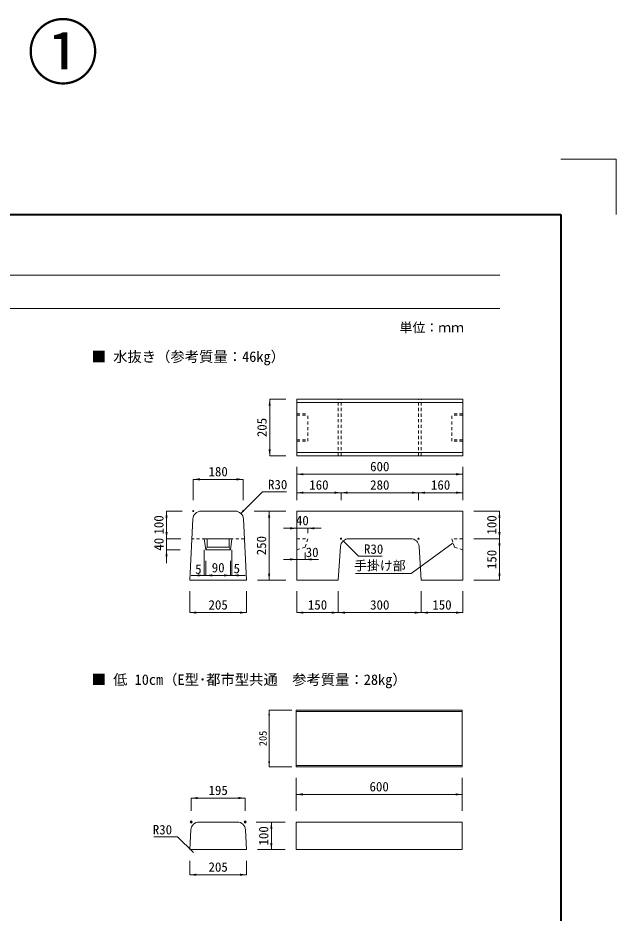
# Model space of a CAD drawing. Units: millimetres at full size, sheet at 1:15; some dimension numbers follow another scale. Extents: x 3899 to 16094, y -688 to 11007.
# Drawn here: x 5937 to 8099, y 7767 to 11007 of the extents above; entities that cross this region are included whole.
import ezdxf
from ezdxf.enums import TextEntityAlignment as Align

# ---------------------------------------------------------------- set-up
doc = ezdxf.new("R2010")
doc.units = ezdxf.units.MM
doc.header["$LTSCALE"] = 15
doc.header["$PDMODE"] = 32
doc.header["$PDSIZE"] = 7.5
doc.linetypes.add('USER1', pattern=[1.35, 0.75, -0.6])
for name, color, linetype, lineweight in [('(0-0)', 7, 'Continuous', 13), ('Defpoints_3', 7, 'Continuous', 13), ('図枠', 7, 'Continuous', 5), ('寸法線', 7, 'Continuous', 13), ('引出線', 4, 'Continuous', 13), ('本体', 2, 'Continuous', 20), ('補助線', 8, 'Continuous', 13)]:
    doc.layers.add(name, color=color, linetype=linetype, lineweight=lineweight)
doc.styles.add('ＭＳ ゴシック', font='')
doc.styles.get('ＭＳ ゴシック').set_extended_font_data('MS Gothic')

# ---------------------------------------------------------------- blocks, each defined once
blk = doc.blocks.new('filled_arrow')
at = {"color": 0, "linetype": 'Continuous', "lineweight": -2}
blk.add_solid([(7.5, 1.25), (0, 0), (7.5, -1.25)], dxfattribs=at)

msp = doc.modelspace()

# ---------------------------------------------------------------- linework, layer by layer
at = {"layer": 'Defpoints_3'}
for p, q in [((7899.42, 10495.77), (8099.42, 10495.77)), ((8099.42, 10495.77), (8099.42, 10295.77))]:
    msp.add_line(p, q, dxfattribs=at)
at = {"layer": '図枠', "lineweight": 40}
for p, q in [((4299.42, 10295.77), (7899.42, 10295.77)), ((7899.42, 10295.77), (7899.42, 4755.77))]:
    msp.add_line(p, q, dxfattribs=at)
at = {"layer": '図枠', "lineweight": 13}
for p, q in [((4519.42, 10075.77), (7679.42, 10075.77)), ((4519.42, 9955.77), (7679.42, 9955.77))]:
    msp.add_line(p, q, dxfattribs=at)
at = {"layer": '寸法線'}
for p, q in [((6846.93, 9421.95), (6846.93, 9626.95)), ((6905.01, 9626.95), (6846.93, 9626.95)), ((6905.01, 9421.95), (6846.93, 9421.95)), ((6945.01, 9381.95), (6945.01, 9355.29)), ((7545.01, 9381.95), (7545.01, 9355.29)), ((6570.69, 9336.81), (6750.69, 9336.81)), ((6570.69, 9261.95), (6570.69, 9336.81)), ((6750.69, 9261.95), (6750.69, 9336.81)), ((6945.01, 9355.29), (7545.01, 9355.29)), ((6945.01, 9355.29), (7545.01, 9355.29)), ((6945.01, 9261.95), (6945.01, 9355.29)), ((7545.01, 9261.95), (7545.01, 9355.29)), ((6945.01, 9288.62), (7105.01, 9288.62)), ((6945.01, 9261.95), (6945.01, 9288.62)), ((7105.01, 9261.95), (7105.01, 9288.62)), ((7105.01, 9288.62), (7385.01, 9288.62)), ((7105.01, 9261.95), (7105.01, 9288.62)), ((7385.01, 9261.95), (7385.01, 9288.62)), ((7385.01, 9288.62), (7545.01, 9288.62)), ((7385.01, 9261.95), (7385.01, 9288.62)), ((7545.01, 9261.95), (7545.01, 9288.62)), ((6474.06, 9221.95), (6474.06, 9121.95)), ((6530.69, 9221.95), (6474.06, 9221.95)), ((6790.69, 9221.95), (6845.02, 9221.95)), ((6845.02, 8971.95), (6845.02, 9221.95)), ((6845.02, 8971.95), (6845.02, 9221.95)), ((6905.01, 9221.95), (6845.02, 9221.95)), ((7585.01, 9221.95), (7677.84, 9221.95)), ((7677.84, 9121.95), (7677.84, 9221.95)), ((6474.06, 9169.95), (6474.06, 9033.95)), ((6897.01, 9159.65), (7033.01, 9159.65)), ((6945.01, 9141.95), (6945.01, 9159.65)), ((6985.01, 9141.95), (6985.01, 9159.65)), ((6525.69, 9121.95), (6474.06, 9121.95)), ((6525.69, 9121.95), (6474.06, 9121.95)), ((7585.01, 9121.95), (7677.84, 9121.95)), ((7585.01, 9121.95), (7677.84, 9121.95)), ((7677.84, 8971.95), (7677.84, 9121.95)), ((6523.69, 9081.95), (6474.06, 9081.95)), ((6610.69, 9081.95), (6610.69, 8989.28)), ((6710.69, 9081.95), (6710.69, 8989.28)), ((6975.01, 9071.95), (6975.01, 9047.13)), ((6615.69, 9041.95), (6615.69, 8989.28)), ((6615.69, 9041.95), (6615.69, 8989.28)), ((6705.69, 9041.95), (6705.69, 8989.28)), ((6705.69, 9041.95), (6705.69, 8989.28)), ((6897.01, 9047.13), (7023.01, 9047.13)), ((6945.01, 9061.95), (6945.01, 9047.13)), ((6562.69, 8989.28), (6663.69, 8989.28)), ((6615.69, 8989.28), (6705.69, 8989.28)), ((6657.69, 8989.28), (6758.69, 8989.28)), ((6803.19, 8971.95), (6845.02, 8971.95)), ((6905.01, 8971.95), (6845.02, 8971.95)), ((7585.01, 8971.95), (7677.84, 8971.95)), ((6558.19, 8931.95), (6558.19, 8854.57)), ((6763.19, 8931.95), (6763.19, 8854.57)), ((6945.01, 8931.95), (6945.01, 8854.57)), ((7095.01, 8931.95), (7095.01, 8854.57)), ((7095.01, 8931.95), (7095.01, 8854.57)), ((7395.01, 8931.95), (7395.01, 8854.57)), ((7395.01, 8931.95), (7395.01, 8854.57)), ((7545.01, 8931.95), (7545.01, 8854.57)), ((6558.19, 8854.57), (6763.19, 8854.57)), ((6945.01, 8854.57), (7095.01, 8854.57)), ((7095.01, 8854.57), (7395.01, 8854.57)), ((7395.01, 8854.57), (7545.01, 8854.57)), ((6942.85, 8256.64), (6942.85, 8196.6)), ((7542.85, 8256.6), (7542.85, 8196.6)), ((6563.19, 8183.33), (6758.19, 8183.33)), ((6563.19, 8136.6), (6563.19, 8183.33)), ((6758.19, 8136.6), (6758.19, 8183.33)), ((6942.85, 8196.6), (7542.85, 8196.6)), ((6942.85, 8136.6), (6942.85, 8196.6)), ((6942.85, 8196.6), (7542.85, 8196.6)), ((7542.85, 8136.6), (7542.85, 8196.6)), ((6798.19, 8096.6), (6853.02, 8096.6)), ((6853.02, 7996.6), (6853.02, 8096.6)), ((6853.02, 7996.6), (6853.02, 8096.6)), ((6902.85, 8096.6), (6853.02, 8096.6)), ((6803.19, 7996.6), (6853.02, 7996.6)), ((6902.85, 7996.6), (6853.02, 7996.6)), ((6558.19, 7956.6), (6558.19, 7905.71)), ((6763.19, 7956.6), (6763.19, 7905.71)), ((6558.19, 7905.71), (6763.19, 7905.71))]:
    msp.add_line(p, q, dxfattribs=at)
at = {"layer": '寸法線', "lineweight": 9}
for p, q in [((6845.02, 8296.6), (6845.02, 8501.6)), ((6926.85, 8501.6), (6845.02, 8501.6)), ((6926.85, 8296.6), (6845.02, 8296.6))]:
    msp.add_line(p, q, dxfattribs=at)
at = {"layer": '引出線'}
for points in [[(6742.83, 9213.69), (6821.06, 9291.92), (6907.21, 9291.92)], [(7112.58, 9113.86), (7168.02, 9058.42), (7254.17, 9058.42)], [(7510.01, 9106.95), (7358.59, 8996.67), (7157.31, 8996.67)], [(6571.04, 7985.83), (6514.17, 8042.71), (6428.02, 8042.71)]]:
    msp.add_lwpolyline(points, dxfattribs=at)
at = {"layer": '本体'}
for p, q in [((6945.01, 9626.95), (7545.01, 9626.95)), ((6945.01, 9626.95), (6945.01, 9421.95)), ((7545.01, 9626.95), (7545.01, 9421.95)), ((6945.01, 9421.95), (7545.01, 9421.95)), ((6722.15, 9221.95), (6599.22, 9221.95)), ((6945.01, 9221.95), (7545.01, 9221.95)), ((6945.01, 9221.95), (6945.01, 8971.95)), ((7545.01, 9221.95), (7545.01, 8971.95)), ((6569.26, 9193.45), (6558.19, 8971.95)), ((6752.11, 9193.45), (6763.19, 8971.95)), ((7356.94, 9121.95), (7133.07, 9121.95)), ((7103.14, 9093.95), (7095.01, 8971.95)), ((7386.87, 9093.95), (7395.01, 8971.95)), ((6558.19, 8971.95), (6763.19, 8971.95)), ((6945.01, 8971.95), (7095.01, 8971.95)), ((7545.01, 8971.95), (7395.01, 8971.95)), ((6942.85, 8296.6), (7542.85, 8296.6)), ((6591.72, 8096.6), (6729.65, 8096.6)), ((6942.85, 8096.6), (6942.85, 7996.6)), ((6942.85, 8096.6), (7542.85, 8096.6)), ((7542.85, 8096.6), (7542.85, 7996.6)), ((6558.19, 7996.6), (6763.19, 7996.6)), ((6942.85, 7996.6), (7542.85, 7996.6))]:
    msp.add_line(p, q, dxfattribs=at)
at = {"layer": '本体', "linetype": 'USER1', "lineweight": 9}
for p, q in [((7095.01, 9421.95), (7095.01, 9626.95)), ((7105.01, 9421.95), (7105.01, 9626.95)), ((7385.01, 9421.95), (7385.01, 9626.95)), ((7395.01, 9421.95), (7395.01, 9626.95)), ((6945.01, 9574.45), (6985.01, 9574.45)), ((6945.01, 9569.45), (6985.01, 9569.45)), ((6985.01, 9474.45), (6985.01, 9574.45)), ((7545.01, 9574.45), (7505.01, 9574.45)), ((7505.01, 9474.45), (7505.01, 9574.45)), ((7545.01, 9569.45), (7505.01, 9569.45)), ((6945.01, 9479.45), (6985.01, 9479.45)), ((6945.01, 9474.45), (6985.01, 9474.45)), ((7545.01, 9479.45), (7505.01, 9479.45)), ((7545.01, 9474.45), (7505.01, 9474.45))]:
    msp.add_line(p, q, dxfattribs=at)
at = {"layer": '本体', "lineweight": 5}
for p, q in [((6945.01, 9614.45), (7545.01, 9614.45)), ((6945.01, 9434.45), (7545.01, 9434.45)), ((6942.85, 8496.6), (7542.85, 8496.6)), ((6942.85, 8301.6), (7542.85, 8301.6))]:
    msp.add_line(p, q, dxfattribs=at)
at = {"layer": '本体', "linetype": 'USER1', "lineweight": 15}
msp.add_line((6755.69, 9121.95), (6565.69, 9121.95), dxfattribs=at)
at = {"layer": '本体', "lineweight": 9}
for p, q in [((6710.69, 9121.95), (6610.69, 9121.95)), ((6610.69, 9121.95), (6615.69, 9081.95)), ((6620.69, 9121.95), (6620.69, 9091.96)), ((6700.69, 9121.95), (6700.69, 9091.96)), ((6705.69, 9081.95), (6710.69, 9121.95)), ((6620.69, 9091.96), (6615.69, 9081.95)), ((6705.69, 9081.95), (6615.69, 9081.95)), ((6700.69, 9091.96), (6620.69, 9091.96)), ((6700.69, 9091.96), (6705.69, 9081.95))]:
    msp.add_line(p, q, dxfattribs=at)
at = {"layer": '本体', "linetype": 'USER1', "lineweight": 13}
for p, q in [((6945.01, 9121.95), (6985.01, 9121.95)), ((6975.01, 9091.95), (6985.01, 9121.95)), ((7545.01, 9121.95), (7505.01, 9121.95)), ((7515.01, 9091.95), (7505.01, 9121.95)), ((6945.01, 9081.95), (6975.01, 9091.95)), ((7545.01, 9081.95), (7515.01, 9091.95))]:
    msp.add_line(p, q, dxfattribs=at)
at = {"layer": '本体', "lineweight": 13}
for p, q in [((6942.85, 8296.6), (6942.85, 8501.6)), ((6942.85, 8501.6), (7542.85, 8501.6)), ((7542.85, 8501.6), (7542.85, 8296.6)), ((6558.19, 7996.6), (6561.76, 8068.1)), ((6763.19, 7996.6), (6759.61, 8068.1))]:
    msp.add_line(p, q, dxfattribs=at)
at = {"layer": '本体'}
for centre, start, end in [((6599.22, 9191.95), 90, 177.13761), ((6722.15, 9191.95), 2.86219, 90), ((7133.07, 9091.95), 90, 176.18617), ((7356.94, 9091.95), 3.81401, 90), ((6591.72, 8066.6), 90, 177.13759), ((6729.65, 8066.6), 2.86241, 90)]:
    msp.add_arc(centre, 30, start, end, dxfattribs=at)
at = {"layer": '補助線'}
for centre in [(6570.69, 9221.95), (6750.69, 9221.95), (7105.01, 9121.95), (7385.01, 9121.95)]:
    msp.add_circle(centre, 2, dxfattribs=at)
for p in [(6563.19, 8096.6), (6758.19, 8096.6)]:
    msp.add_point(p, dxfattribs=at)

# ---------------------------------------------------------------- block references
at = {"layer": '寸法線', "xscale": 3.2, "yscale": 3.2}
for p, rotation in [((6846.93, 9626.95), 270), ((6846.93, 9421.95), 90), ((6750.69, 9336.81), 180), ((7545.01, 9355.29), 180), ((7545.01, 9355.29), 180), ((7105.01, 9288.62), 180), ((7385.01, 9288.62), 180), ((7545.01, 9288.62), 180), ((6474.06, 9221.95), 270), ((6845.02, 9221.95), 270), ((6845.02, 9221.95), 270), ((7677.84, 9221.95), 270), ((6474.06, 9121.95), 90), ((6474.06, 9121.95), 90), ((6945.01, 9159.65), 180), ((7677.84, 9121.95), 90), ((7677.84, 9121.95), 270), ((6474.06, 9081.95), 270), ((6945.01, 9047.13), 180), ((6610.69, 8989.28), 180), ((6705.69, 8989.28), 180), ((6705.69, 8989.28), 180), ((6845.02, 8971.95), 90), ((6845.02, 8971.95), 90), ((7677.84, 8971.95), 90), ((6763.19, 8854.57), 180), ((7095.01, 8854.57), 180), ((7395.01, 8854.57), 180), ((7545.01, 8854.57), 180), ((7542.85, 8196.6), 180), ((7542.85, 8196.6), 180), ((6758.19, 8183.33), 180), ((6853.02, 8096.6), 270), ((6853.02, 8096.6), 270), ((6853.02, 7996.6), 90), ((6853.02, 7996.6), 90), ((6763.19, 7905.71), 180)]:
    msp.add_blockref('filled_arrow', p, dxfattribs=dict(at, rotation=rotation))
for p in [(6570.69, 9336.81), (6945.01, 9355.29), (6945.01, 9355.29), (6945.01, 9288.62), (7105.01, 9288.62), (7385.01, 9288.62), (6985.01, 9159.65), (6975.01, 9047.13), (6615.69, 8989.28), (6615.69, 8989.28), (6710.69, 8989.28), (6558.19, 8854.57), (6945.01, 8854.57), (7095.01, 8854.57), (7395.01, 8854.57), (6942.85, 8196.6), (6942.85, 8196.6), (6563.19, 8183.33), (6558.19, 7905.71)]:
    msp.add_blockref('filled_arrow', p, dxfattribs=at)
at = {"layer": '寸法線', "lineweight": 9, "xscale": 2.56, "yscale": 2.56}
for p, rotation in [((6845.02, 8501.6), 270), ((6845.02, 8296.6), 90)]:
    msp.add_blockref('filled_arrow', p, dxfattribs=dict(at, rotation=rotation))
at = {"layer": '引出線', "xscale": 0.16, "yscale": 0.16}
for p, rotation in [((6742.83, 9213.69), 45), ((7112.58, 9113.86), 315), ((7510.01, 9106.95), 216.1), ((6571.04, 7985.83), 135)]:
    msp.add_blockref('filled_arrow', p, dxfattribs=dict(at, rotation=rotation))

# ---------------------------------------------------------------- texts
at = {"layer": '(0-0)', "style": 'ＭＳ ゴシック'}
for s, p in [('■ 水抜き（参考質量：46kg）', (6203.3, 9750.52)), ('■ 低 10cm（E型･都市型共通\u3000参考質量：28kg）', (6203.3, 8581.65))]:
    msp.add_text(s, height=37.98, dxfattribs=at).set_placement(p, align=Align.BOTTOM_LEFT)
at = {"layer": '図枠', "style": 'ＭＳ ゴシック'}
msp.add_text('単位：ｍｍ', height=34.18, dxfattribs=at).set_placement((7433.15, 9886.44), align=Align.MIDDLE_CENTER)
at = {"layer": '寸法線', "style": 'ＭＳ ゴシック'}
for s, height, p in [('205', 34.18, (6818.93, 9524.45)), ('100', 34.18, (6446.06, 9171.95)), ('100', 34.18, (7649.84, 9171.95)), ('40', 34.18, (6446.06, 9101.95)), ('250', 34.18, (6817.02, 9096.95)), ('250', 34.18, (6817.02, 9096.95)), ('150', 34.18, (7649.84, 9046.95)), ('205', 27.34, (6822.62, 8399.1)), ('100', 34.18, (6825.02, 8046.6)), ('100', 34.18, (6825.02, 8046.6))]:
    msp.add_text(s, height=height, rotation=90, dxfattribs=at).set_placement(p, align=Align.MIDDLE_CENTER)
for s, p in [('600', (7245.01, 9383.29)), ('600', (7245.01, 9383.29)), ('180', (6660.69, 9364.81)), ('160', (7025.01, 9316.62)), ('280', (7245.01, 9316.62)), ('160', (7465.01, 9316.62)), ('40', (6965.01, 9187.65)), ('30', (7000.56, 9072.76)), ('5', (6589.2, 9012.06)), ('90', (6660.69, 9017.28)), ('5', (6728.14, 9014.1)), ('205', (6660.69, 8882.57)), ('150', (7020.01, 8882.57)), ('300', (7245.01, 8882.57)), ('150', (7470.01, 8882.57)), ('600', (7242.85, 8224.6)), ('600', (7242.85, 8224.6)), ('195', (6660.69, 8211.33)), ('205', (6660.69, 7933.71))]:
    msp.add_text(s, height=34.18, dxfattribs=at).set_placement(p, align=Align.MIDDLE_CENTER)
at = {"layer": '引出線', "style": 'ＭＳ ゴシック'}
for p in [(6841.06, 9335.12), (7188.02, 9101.62)]:
    msp.add_text('R30', height=34.18, dxfattribs=at).set_placement(p, align=Align.TOP_LEFT)
for s, p in [('手掛け部', (7338.59, 9041.88)), ('R30', (6494.17, 8085.91))]:
    msp.add_text(s, height=34.18, dxfattribs=at).set_placement(p, align=Align.TOP_RIGHT)
at = {"layer": '補助線', "color": 1, "style": 'ＭＳ ゴシック'}
msp.add_text('①', height=189.9, dxfattribs=at).set_placement((6099.42, 10730.84), align=Align.BOTTOM_CENTER)

doc.saveas('drawing.dxf')
